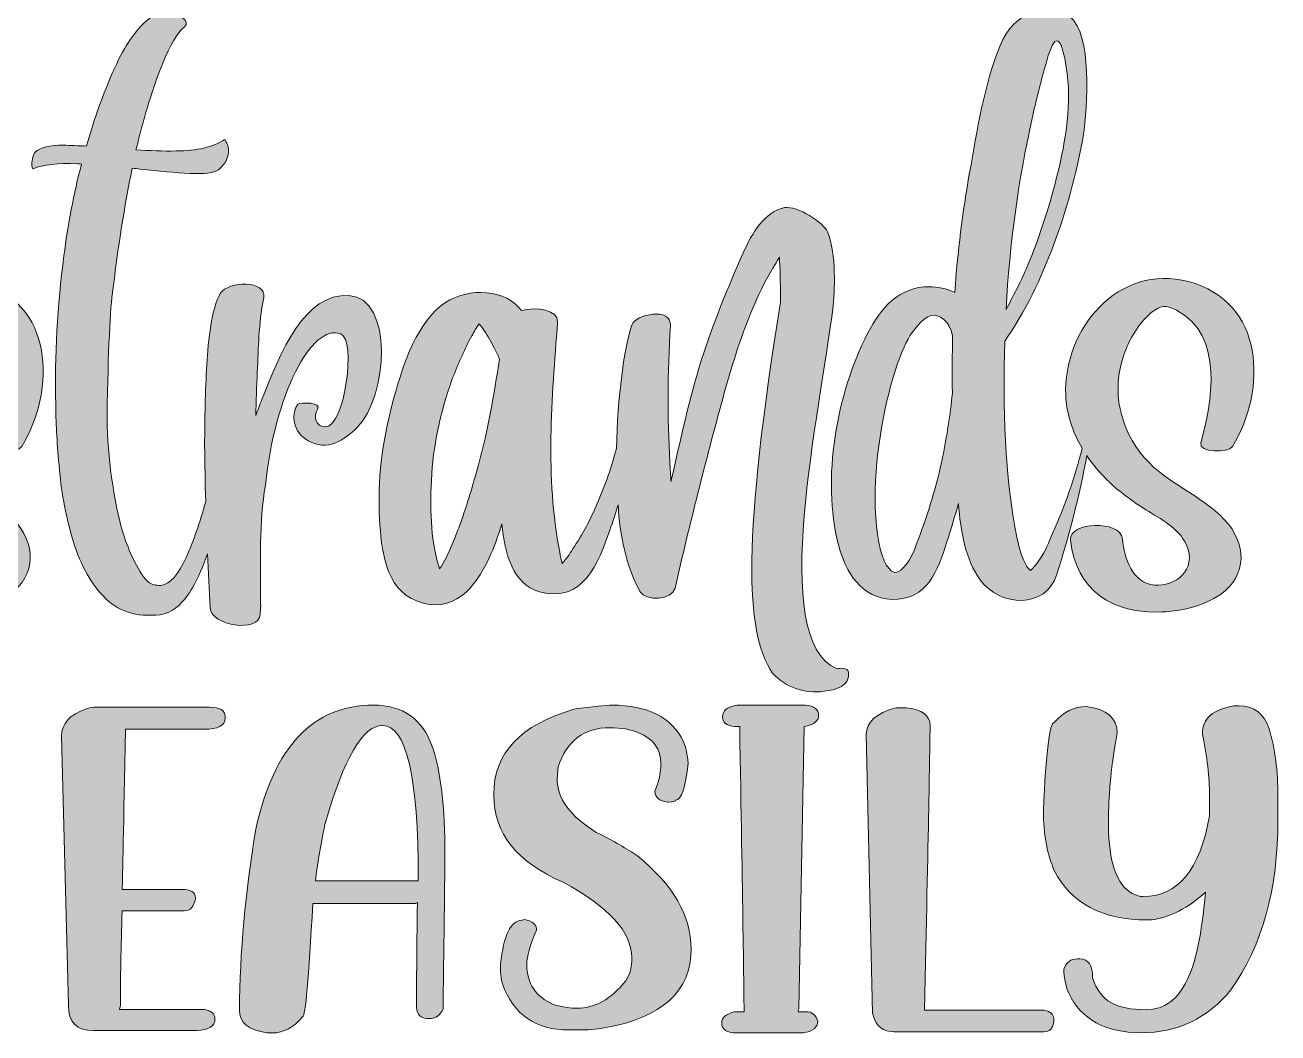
# Model space of a CAD drawing. Header units: inches. Extents: x 129 to 952, y -977 to -102.
# Drawn here: x 561.8 to 950.7, y -577 to -264.1 of the extents above; entities that cross this region are included whole.
import ezdxf

# ---------------------------------------------------------------- set-up
doc = ezdxf.new("R2010")
doc.units = ezdxf.units.IN
doc.header["$MEASUREMENT"] = 0
doc.layers.add('Layer 1', color=7, linetype='Continuous')

# ---------------------------------------------------------------- blocks, each defined once
blk = doc.blocks.new('block 2')
at = {"layer": 'Layer 1', "true_color": 0xffffff}
h = blk.add_hatch(color=7, dxfattribs=at)
h.dxf.hatch_style = 2
edge = h.paths.add_edge_path()
edge.add_spline(control_points=[(842.57, -345.31), (832.97, -345.22), (827.36, -352.02), (823.28, -359.84), (813.77, -378.53), (808.92, -404.88), (814.28, -425.44), (816.48, -433.86), (821.33, -442.1), (830.85, -442.36), (841.98, -442.61), (845.04, -433.43), (847.93, -424.51), (849.2, -420.6), (850.39, -416.61), (851.5, -412.61), (852.18, -421.28), (853.71, -430.03), (858.3, -436.32), (864.41, -444.74), (878.61, -445.5), (882.09, -434.54), (885.91, -422.47), (889.11, -410.18), (891.33, -397.71), (893.15, -400.39), (895.24, -402.92), (897.57, -405.22), (901.22, -408.79), (905.38, -411.85), (909.72, -414.57), (914.31, -417.46), (919.92, -420.18), (922.21, -425.36), (925.87, -433.52), (918.47, -438.36), (912.52, -437.94), (905.38, -437.34), (903.09, -429.61), (902.41, -423.58), (901.82, -417.63), (885.67, -418.31), (886.27, -423.91), (887.96, -439.64), (899.52, -447.03), (914.73, -446.27), (920.94, -445.93), (927.65, -444.48), (932.84, -440.83), (941.33, -434.88), (940.99, -424.85), (934.03, -417.54), (926.8, -409.89), (916.26, -406.49), (909.21, -398.33), (901.56, -389.5), (898.93, -377.6), (902.84, -366.47), (904.54, -361.71), (907.34, -356.69), (911.25, -353.46), (914.22, -351.08), (915.75, -350.83), (919.24, -352.61), (934.2, -360.35), (930.12, -381.51), (926.72, -393.75), (925.87, -396.81), (935.38, -396.98), (936.58, -394.94), (947.37, -377.17), (946.6, -349.98), (922.89, -343.69), (901.22, -337.91), (883.97, -358.56), (884.82, -379.04), (885.07, -384.99), (886.97, -390.49), (889.9, -395.45), (887.61, -404.54), (884.6, -413.27), (880.73, -421.88), (879.54, -424.51), (878.52, -427.4), (876.82, -429.86), (875.97, -431.14), (874.95, -432.41), (873.85, -433.43), (873.42, -433.01), (873.08, -432.58), (872.74, -432.16), (871.13, -429.52), (870.36, -426.55), (869.77, -423.58), (865.69, -403.77), (865.26, -382.53), (865.95, -362.22), (878.35, -344.03), (886, -321), (890, -300.01), (891.27, -292.96), (893.23, -269.67), (887.28, -262.7), (880.39, -254.63), (868.66, -260.07), (864.41, -270.43), (859.49, -282.67), (857.28, -296.95), (854.98, -309.87), (852.77, -322.19), (851.24, -334.6), (850.39, -347.09), (847.93, -345.9), (844.7, -345.31), (842.57, -345.31)], knot_values=[0, 0, 0, 0, 1, 1, 1, 2, 2, 2, 3, 3, 3, 4, 4, 4, 5, 5, 5, 6, 6, 6, 7, 7, 7, 8, 8, 8, 9, 9, 9, 10, 10, 10, 11, 11, 11, 12, 12, 12, 13, 13, 13, 14, 14, 14, 15, 15, 15, 16, 16, 16, 17, 17, 17, 18, 18, 18, 19, 19, 19, 20, 20, 20, 21, 21, 21, 22, 22, 22, 23, 23, 23, 24, 24, 24, 25, 25, 25, 26, 26, 26, 27, 27, 27, 28, 28, 28, 29, 29, 29, 30, 30, 30, 31, 31, 31, 32, 32, 32, 33, 33, 33, 34, 34, 34, 35, 35, 35, 36, 36, 36, 37, 37, 37, 38, 38, 38, 38], degree=3, periodic=1)
edge = h.paths.add_edge_path()
edge.add_spline(control_points=[(849.63, -378.36), (848.95, -385.08), (847.93, -391.71), (846.57, -398.33), (844.78, -406.92), (842.24, -415.25), (839.17, -423.41), (837.9, -426.55), (837.22, -429.78), (834.25, -432.67), (832.38, -434.45), (831.1, -434.54), (829.49, -432.16), (828.47, -430.71), (827.79, -428.76), (827.36, -427.06), (824.22, -414.48), (825.83, -396.98), (828.81, -383.12), (830.42, -375.73), (832.38, -368.34), (835.86, -361.54), (837.05, -359.24), (840.28, -355.08), (843, -354.23), (845.38, -353.55), (848.95, -356.18), (849.71, -360.43), (849.54, -366.38), (849.54, -372.33), (849.63, -378.36)], knot_values=[0, 0, 0, 0, 1, 1, 1, 2, 2, 2, 3, 3, 3, 4, 4, 4, 5, 5, 5, 6, 6, 6, 7, 7, 7, 8, 8, 8, 9, 9, 9, 10, 10, 10, 10], degree=3, periodic=1)
edge = h.paths.add_edge_path()
edge.add_spline(control_points=[(874.61, -292.11), (875.8, -286.67), (877.16, -281.31), (878.69, -275.96), (879.29, -273.83), (879.88, -271.62), (880.99, -269.75), (882.26, -267.63), (883.54, -270.69), (883.54, -270.69), (886.85, -282.25), (885.92, -292.87), (883.54, -304.68), (880.99, -316.67), (877.33, -328.56), (872.49, -339.87), (870.62, -344.2), (868.49, -348.28), (866.28, -352.36), (867.39, -332.05), (870.11, -311.91), (874.61, -292.11)], knot_values=[0, 0, 0, 0, 1, 1, 1, 2, 2, 2, 3, 3, 3, 4, 4, 4, 5, 5, 5, 6, 6, 6, 7, 7, 7, 7], degree=3, periodic=1)
h = blk.add_hatch(color=7, dxfattribs=at)
h.dxf.hatch_style = 2
edge = h.paths.add_edge_path()
edge.add_spline(control_points=[(622.36, -347.43), (619.64, -352.1), (618.62, -361.88), (618.19, -369.44), (617.68, -377.77), (617.51, -386.27), (617.51, -394.6), (617.54, -400.4), (617.67, -406.19), (617.84, -411.98), (616.05, -418.51), (614.05, -424.32), (611.82, -429.35), (609.35, -434.71), (606.8, -437.6), (604, -438.02), (602.21, -438.11), (600.94, -437.68), (600, -436.92), (599.07, -436.15), (598.22, -435.05), (597.37, -433.6), (594.56, -428.76), (592.52, -423.58), (591.16, -418.14), (588.36, -406.07), (587, -393.92), (587.26, -381.59), (587.68, -362.3), (588.27, -350.15), (589.21, -344.97), (590.65, -332.73), (592.61, -320.57), (594.99, -308.51), (595.84, -308.59), (596.6, -308.68), (597.45, -308.76), (603.32, -309.44), (608.42, -309.87), (612.92, -310.12), (617.42, -310.38), (620.31, -309.95), (621.76, -309.02), (622.86, -308.08), (623.71, -307.15), (624.14, -306.21), (624.56, -305.36), (624.82, -304.51), (624.9, -303.66), (624.99, -302.9), (624.9, -302.13), (624.73, -301.54), (624.48, -300.94), (624.31, -300.52), (624.05, -300.09), (623.97, -300.01), (623.88, -299.92), (623.88, -299.75), (623.8, -299.75), (623.8, -299.67), (623.8, -299.67), (623.71, -299.67), (623.71, -299.67), (623.71, -299.58), (620.14, -301.96), (615.13, -303.15), (608.67, -303.15), (604.59, -303.24), (600.43, -303.07), (596.18, -302.81), (596.86, -300.09), (597.71, -296.95), (598.64, -293.47), (600.34, -287.26), (602.3, -281.4), (604.51, -275.87), (606.72, -270.35), (608.92, -266.61), (611.22, -264.66), (611.56, -264.4), (611.73, -263.98), (611.82, -263.55), (611.82, -263.13), (611.65, -262.79), (611.39, -262.45), (610.29, -261.43), (608.92, -260.75), (607.31, -260.41), (605.7, -260.15), (604, -260.24), (602.38, -260.83), (599.92, -261.85), (597.28, -264.49), (594.31, -268.74), (591.33, -272.98), (588.02, -280.29), (584.28, -290.66), (583.01, -294.32), (581.9, -297.97), (580.8, -301.62), (578.25, -301.54), (575.87, -301.45), (573.74, -301.37), (569.41, -301.37), (566.43, -302.05), (564.9, -303.49), (564.48, -304.09), (564.14, -304.85), (564.05, -305.62), (563.88, -306.47), (563.8, -307.23), (563.88, -307.83), (563.97, -308.42), (564.05, -308.76), (564.31, -308.68), (567.37, -307.4), (571.96, -306.89), (578.16, -307.15), (578.5, -307.15), (578.93, -307.15), (579.27, -307.23), (576.89, -316.5), (575.02, -326.01), (573.83, -335.7), (571.79, -351.42), (570.94, -366.81), (571.28, -381.93), (571.28, -386.95), (571.62, -393.15), (572.3, -400.71), (572.89, -408.28), (574.25, -415.84), (576.38, -423.24), (578.5, -430.71), (581.73, -436.75), (586.06, -441.42), (590.4, -446.1), (596.35, -447.97), (603.74, -447.12), (607.74, -446.44), (611.05, -443.55), (613.85, -438.53), (615.52, -435.55), (617.04, -432.1), (618.43, -428.18), (618.67, -433.78), (618.93, -439.38), (619.21, -444.99), (619.47, -450.68), (634.59, -452.81), (634.76, -447.03), (634.76, -446.27), (634.85, -445.42), (634.85, -444.65), (634.85, -444.65), (634.94, -444.65), (634.94, -444.65), (634.94, -444.23), (634.85, -443.63), (634.85, -443.12), (634.94, -431.31), (634.34, -418.22), (636.38, -406.92), (639.19, -379.04), (650.66, -356.61), (659.75, -359.92), (664.59, -361.71), (661.11, -388.65), (655.08, -388.82), (652.02, -388.9), (651.17, -385.5), (652.53, -383.46), (654.14, -381.08), (647.34, -381.17), (646.41, -381.76), (644.45, -384.31), (644.79, -389.92), (648.62, -392.47), (654.4, -396.38), (659.58, -394.26), (664.76, -389.07), (674.54, -379.47), (676.15, -348.79), (662.3, -348.03), (648.53, -347.26), (641.05, -365.45), (635.28, -380.32), (634.59, -382.02), (634, -383.63), (633.41, -385.33), (633.49, -380.83), (633.66, -376.24), (633.83, -371.82), (634.26, -364), (634.17, -357.46), (635.87, -348.7), (636.97, -343.27), (624.74, -343.44), (622.36, -347.43)], knot_values=[0, 0, 0, 0, 1, 1, 1, 2, 2, 2, 3, 3, 3, 4, 4, 4, 5, 5, 5, 6, 6, 6, 7, 7, 7, 8, 8, 8, 9, 9, 9, 10, 10, 10, 11, 11, 11, 12, 12, 12, 13, 13, 13, 14, 14, 14, 15, 15, 15, 16, 16, 16, 17, 17, 17, 18, 18, 18, 19, 19, 19, 20, 20, 20, 21, 21, 21, 22, 22, 22, 23, 23, 23, 24, 24, 24, 25, 25, 25, 26, 26, 26, 27, 27, 27, 28, 28, 28, 29, 29, 29, 30, 30, 30, 31, 31, 31, 32, 32, 32, 33, 33, 33, 34, 34, 34, 35, 35, 35, 36, 36, 36, 37, 37, 37, 38, 38, 38, 39, 39, 39, 40, 40, 40, 41, 41, 41, 42, 42, 42, 43, 43, 43, 44, 44, 44, 45, 45, 45, 46, 46, 46, 47, 47, 47, 48, 48, 48, 49, 49, 49, 50, 50, 50, 51, 51, 51, 52, 52, 52, 53, 53, 53, 54, 54, 54, 55, 55, 55, 56, 56, 56, 57, 57, 57, 58, 58, 58, 59, 59, 59, 60, 60, 60, 61, 61, 61, 62, 62, 62, 63, 63, 63, 64, 64, 64, 65, 65, 65, 66, 66, 66, 66], degree=3, periodic=1)
h = blk.add_hatch(color=7, dxfattribs=at)
h.dxf.hatch_style = 2
edge = h.paths.add_edge_path()
edge.add_spline(control_points=[(813.76, -463.94), (792.26, -454.76), (808.66, -383.97), (812.48, -352.27), (813.16, -346.5), (813.67, -335.53), (810.87, -328.22), (809.76, -325.5), (801.35, -320.07), (797.61, -320.75), (791.41, -321.94), (787.41, -328.65), (784.69, -334.77), (779.93, -345.65), (775.35, -356.61), (771.78, -367.91), (767.87, -380.32), (765.23, -393.07), (762.26, -405.81), (762.17, -403.77), (762, -401.73), (761.92, -399.7), (761.15, -385.67), (761.15, -372.59), (762.09, -357.37), (762.43, -351.51), (751.29, -353.89), (750.11, -357.2), (747.82, -363.66), (745.61, -379.9), (745.37, -395.5), (743.84, -401.19), (741.93, -406.75), (739.56, -412.19), (737.35, -417.29), (734.88, -422.22), (731.74, -426.8), (730.8, -428.33), (729.7, -429.78), (728.51, -431.22), (728.17, -430.12), (727.83, -428.93), (727.75, -427.74), (723.16, -404.37), (725.28, -379.89), (727.07, -356.27), (727.32, -352.53), (720.69, -351.42), (715.85, -352.7), (715.59, -352.36), (715.42, -352.1), (715.17, -351.85), (709.22, -345.31), (697.49, -345.9), (690.95, -351.17), (682.36, -357.97), (678.45, -371.74), (675.74, -381.76), (672.59, -393.49), (671.15, -405.47), (671.83, -417.54), (672.34, -426.72), (673.44, -438.96), (683.3, -442.87), (694.52, -447.2), (701.66, -438.79), (705.82, -429.52), (707.35, -426.13), (708.71, -422.56), (709.81, -418.9), (710.66, -428.16), (713.13, -437.68), (721.46, -439.98), (735.14, -443.72), (739.64, -431.14), (743.3, -420.86), (744.22, -418.27), (745.05, -415.65), (745.83, -413.01), (746.5, -422.4), (748.18, -431.9), (752.65, -439.89), (754.44, -443.12), (762.68, -442.7), (763.53, -438.87), (768.04, -419.24), (773.05, -399.44), (778.32, -380.06), (780.95, -370.63), (783.76, -361.2), (787.58, -352.19), (789.37, -348.03), (791.15, -343.95), (793.62, -340.04), (794.13, -339.19), (794.98, -337.74), (795.91, -336.13), (795.91, -336.47), (795.91, -336.81), (795.99, -337.15), (796.25, -341.4), (796.25, -345.73), (796.25, -350.07), (784.61, -422.72), (785.12, -452.47), (793.7, -465.13), (797.69, -469.81), (803.81, -471.68), (809.85, -470.91), (813.33, -470.49), (818.01, -469.21), (817.41, -464.96), (817.16, -463.43), (814.69, -463.69), (813.76, -463.94)], knot_values=[0, 0, 0, 0, 1, 1, 1, 2, 2, 2, 3, 3, 3, 4, 4, 4, 5, 5, 5, 6, 6, 6, 7, 7, 7, 8, 8, 8, 9, 9, 9, 10, 10, 10, 11, 11, 11, 12, 12, 12, 13, 13, 13, 14, 14, 14, 15, 15, 15, 16, 16, 16, 17, 17, 17, 18, 18, 18, 19, 19, 19, 20, 20, 20, 21, 21, 21, 22, 22, 22, 23, 23, 23, 24, 24, 24, 25, 25, 25, 26, 26, 26, 27, 27, 27, 28, 28, 28, 29, 29, 29, 30, 30, 30, 31, 31, 31, 32, 32, 32, 33, 33, 33, 34, 34, 34, 35, 35, 35, 36, 36, 36, 37, 37, 37, 38, 38, 38, 38], degree=3, periodic=1)
edge = h.paths.add_edge_path()
edge.add_spline(control_points=[(702.51, -400.55), (700.81, -406.75), (699.02, -412.95), (696.81, -418.99), (695.88, -421.45), (693.41, -428.67), (690.44, -432.84), (689.42, -430.12), (688.82, -426.63), (688.65, -425.28), (687.89, -420.69), (687.72, -415.93), (687.72, -411.25), (687.72, -400.8), (689.25, -390.26), (692.31, -380.23), (693.67, -375.65), (695.37, -371.14), (697.41, -366.72), (698.34, -364.6), (699.36, -362.47), (700.47, -360.52), (701.15, -359.33), (701.83, -358.05), (702.68, -356.78), (703.18, -357.46), (703.78, -358.14), (704.21, -358.82), (705.48, -360.6), (706.41, -362.64), (707.52, -364.51), (708.11, -365.62), (708.62, -366.72), (709.05, -367.83), (707.26, -378.79), (705.56, -389.84), (702.51, -400.55)], knot_values=[0, 0, 0, 0, 1, 1, 1, 2, 2, 2, 3, 3, 3, 4, 4, 4, 5, 5, 5, 6, 6, 6, 7, 7, 7, 8, 8, 8, 9, 9, 9, 10, 10, 10, 11, 11, 11, 12, 12, 12, 12], degree=3, periodic=1)
h = blk.add_hatch(color=7, dxfattribs=at)
h.dxf.hatch_style = 2
edge = h.paths.add_edge_path()
edge.add_spline(control_points=[(560.73, -394.94), (571.52, -377.17), (570.76, -349.98), (547.05, -343.69), (525.38, -337.91), (508.13, -358.56), (508.98, -379.04), (509.4, -389.24), (514.59, -398.17), (521.73, -405.22), (525.38, -408.79), (529.54, -411.85), (533.88, -414.57), (538.47, -417.46), (544.08, -420.18), (546.37, -425.36), (550.03, -433.52), (542.63, -438.36), (536.68, -437.94), (529.54, -437.34), (527.25, -429.61), (526.57, -423.58), (525.97, -417.63), (509.83, -418.31), (510.42, -423.91), (512.12, -439.64), (523.68, -447.03), (538.89, -446.27), (545.1, -445.93), (551.81, -444.48), (556.99, -440.83), (565.49, -434.88), (565.15, -424.85), (558.18, -417.54), (550.96, -409.89), (540.42, -406.49), (533.37, -398.33), (525.72, -389.5), (523.09, -377.6), (527, -366.47), (528.7, -361.71), (531.5, -356.69), (535.41, -353.46), (538.38, -351.08), (539.91, -350.83), (543.4, -352.61), (558.35, -360.35), (554.27, -381.51), (550.88, -393.75), (550.03, -396.81), (559.54, -396.98), (560.73, -394.94)], knot_values=[0, 0, 0, 0, 1, 1, 1, 2, 2, 2, 3, 3, 3, 4, 4, 4, 5, 5, 5, 6, 6, 6, 7, 7, 7, 8, 8, 8, 9, 9, 9, 10, 10, 10, 11, 11, 11, 12, 12, 12, 13, 13, 13, 14, 14, 14, 15, 15, 15, 16, 16, 16, 17, 17, 17, 17], degree=3, periodic=1)
h = blk.add_hatch(color=7, dxfattribs=at)
h.dxf.hatch_style = 2
edge = h.paths.add_edge_path()
edge.add_spline(control_points=[(617.24, -482.71), (621.67, -482.71), (623.89, -481.56), (623.89, -479.24), (623.89, -479.24), (623.89, -478.75), (623.89, -478.75), (623.89, -476.81), (622.21, -475.85), (618.87, -475.85), (618.87, -475.85), (584.19, -475.85), (584.19, -475.85), (582.68, -475.85), (581.55, -476.01), (580.79, -476.34), (575.65, -478.09), (573.08, -480.92), (573.08, -484.83), (573.08, -484.83), (575.2, -568.34), (575.2, -568.34), (575.2, -573.62), (577.77, -576.26), (582.92, -576.26), (582.92, -576.26), (615.12, -576.26), (615.12, -576.26), (618.84, -575.93), (620.71, -574.8), (620.71, -572.87), (620.71, -572.87), (620.71, -572.58), (620.71, -572.58), (620.71, -571.12), (619.64, -570.15), (617.52, -569.68), (617.52, -569.68), (591.05, -569.68), (591.05, -569.68), (591.05, -569.68), (591.34, -568.34), (591.34, -568.34), (591.34, -560.37), (591.53, -550.6), (591.9, -539.04), (591.9, -539.04), (611.15, -539.04), (611.15, -539.04), (613.04, -539.04), (614.2, -537.79), (614.62, -535.29), (614.62, -535.29), (614.62, -535.01), (614.62, -535.01), (614.62, -533.26), (613.2, -532.39), (610.37, -532.39), (610.37, -532.39), (591.9, -532.39), (591.9, -532.39), (592.04, -529.23), (592.37, -512.67), (592.89, -482.71), (592.89, -482.71), (617.24, -482.71), (617.24, -482.71)], knot_values=[0, 0, 0, 0, 1, 1, 1, 2, 2, 2, 3, 3, 3, 4, 4, 4, 5, 5, 5, 6, 6, 6, 7, 7, 7, 8, 8, 8, 9, 9, 9, 10, 10, 10, 11, 11, 11, 12, 12, 12, 13, 13, 13, 14, 14, 14, 15, 15, 15, 16, 16, 16, 17, 17, 17, 18, 18, 18, 19, 19, 19, 20, 20, 20, 21, 21, 21, 22, 22, 22, 22], degree=3, periodic=1)
h = blk.add_hatch(color=7, dxfattribs=at)
h.dxf.hatch_style = 2
edge = h.paths.add_edge_path()
edge.add_spline(control_points=[(669.89, -475.21), (651.21, -475.21), (639.04, -488.04), (633.37, -513.71), (630.16, -533.33), (628.47, -552.06), (628.28, -569.89), (628.28, -573.72), (631.13, -576.08), (636.84, -576.97), (636.84, -576.97), (638.54, -576.97), (638.54, -576.97), (642.03, -576.97), (645.17, -575.27), (647.95, -571.88), (648.8, -571.88), (649.84, -560.18), (651.07, -536.78), (651.07, -536.78), (682.98, -536.78), (682.98, -536.78), (682.98, -536.78), (683.55, -536.49), (683.55, -536.49), (683.36, -552.44), (683.27, -563.29), (683.27, -569.05), (683.5, -571.31), (684.56, -572.44), (686.45, -572.44), (686.45, -572.44), (687.87, -572.44), (687.87, -572.44), (689.23, -572.44), (690.46, -571.5), (691.55, -569.61), (691.55, -567.3), (691.73, -551.43), (692.11, -521.99), (692.11, -506.61), (690.79, -495.31), (688.15, -488.09), (685.13, -479.5), (679.04, -475.21), (669.89, -475.21)], knot_values=[0, 0, 0, 0, 1, 1, 1, 2, 2, 2, 3, 3, 3, 4, 4, 4, 5, 5, 5, 6, 6, 6, 7, 7, 7, 8, 8, 8, 9, 9, 9, 10, 10, 10, 11, 11, 11, 12, 12, 12, 13, 13, 13, 14, 14, 14, 15, 15, 15, 15], degree=3, periodic=1)
edge = h.paths.add_edge_path()
edge.add_spline(control_points=[(683.83, -529.7), (683.83, -529.7), (651.92, -529.7), (651.92, -529.7), (652.48, -524.79), (653.45, -518.99), (654.82, -512.29), (660.67, -491.77), (666.63, -481.51), (672.72, -481.51), (680.13, -481.51), (683.83, -497.48), (683.83, -529.42), (683.83, -529.42), (683.83, -529.7), (683.83, -529.7)], knot_values=[0, 0, 0, 0, 1, 1, 1, 2, 2, 2, 3, 3, 3, 4, 4, 4, 5, 5, 5, 5], degree=3, periodic=1)
h = blk.add_hatch(color=7, dxfattribs=at)
h.dxf.hatch_style = 2
edge = h.paths.add_edge_path()
edge.add_spline(control_points=[(761.25, -505.29), (761.25, -505.29), (761.6, -505.29), (761.6, -505.29), (763.02, -505.29), (763.72, -505.1), (763.72, -504.72), (765.47, -504.72), (766.77, -500.87), (767.62, -493.18), (767.38, -490.54), (766.89, -488.3), (766.13, -486.46), (762.4, -478.96), (755.02, -475.21), (743.98, -475.21), (742.14, -475.21), (738.18, -475.63), (732.09, -476.48), (715.53, -481.34), (707.25, -490.14), (707.25, -502.88), (707.25, -502.88), (707.25, -503.16), (707.25, -503.16), (707.25, -514.91), (714.42, -523.92), (728.77, -530.19), (742.97, -537.79), (750.07, -545.58), (750.07, -553.55), (750.07, -553.55), (750.07, -554.75), (750.07, -554.75), (750.07, -556.87), (749.45, -558.9), (748.23, -560.84), (743.65, -566.5), (738.58, -569.33), (733.01, -569.33), (731.22, -569.33), (728.79, -568.93), (725.72, -568.13), (720.25, -565.72), (717.52, -561.57), (717.52, -555.67), (717.52, -553.31), (718.53, -549.77), (720.56, -545.06), (720.56, -543.31), (719.26, -542.2), (716.67, -541.73), (716.67, -541.73), (716.03, -542.01), (716.03, -542.01), (712.54, -542.01), (710.32, -546.57), (709.38, -555.67), (709.38, -555.67), (709.38, -558.15), (709.38, -558.15), (709.38, -559.14), (709.56, -560.34), (709.94, -561.76), (713.43, -571.29), (720.32, -576.05), (730.61, -576.05), (730.61, -576.05), (733.65, -576.05), (733.65, -576.05), (736.24, -576.05), (738.86, -575.84), (741.51, -575.41), (759.53, -572.26), (768.54, -564.07), (768.54, -550.86), (768.54, -540.62), (762.97, -531), (751.84, -521.99), (748.77, -519.86), (744.52, -517.43), (739.1, -514.7), (730.98, -509.7), (726.93, -504.13), (726.93, -498), (726.93, -498), (727.28, -494.39), (727.28, -494.39), (729.92, -486.27), (735.28, -482.21), (743.34, -482.21), (746.79, -482.21), (749.74, -482.74), (752.19, -483.77), (756.81, -485.61), (759.12, -488.84), (759.12, -493.47), (759.12, -496.2), (758.51, -499.03), (757.29, -501.96), (757.29, -503.85), (758.61, -504.96), (761.25, -505.29)], knot_values=[0, 0, 0, 0, 1, 1, 1, 2, 2, 2, 3, 3, 3, 4, 4, 4, 5, 5, 5, 6, 6, 6, 7, 7, 7, 8, 8, 8, 9, 9, 9, 10, 10, 10, 11, 11, 11, 12, 12, 12, 13, 13, 13, 14, 14, 14, 15, 15, 15, 16, 16, 16, 17, 17, 17, 18, 18, 18, 19, 19, 19, 20, 20, 20, 21, 21, 21, 22, 22, 22, 23, 23, 23, 24, 24, 24, 25, 25, 25, 26, 26, 26, 27, 27, 27, 28, 28, 28, 29, 29, 29, 30, 30, 30, 31, 31, 31, 32, 32, 32, 33, 33, 33, 34, 34, 34, 34], degree=3, periodic=1)
h = blk.add_hatch(color=7, dxfattribs=at)
h.dxf.hatch_style = 2
edge = h.paths.add_edge_path()
edge.add_spline(control_points=[(803.57, -481.86), (806.59, -481.3), (808.1, -480.14), (808.1, -478.39), (808.1, -476.55), (806.75, -475.49), (804.06, -475.21), (804.06, -475.21), (782.83, -475.21), (782.83, -475.21), (779.81, -475.68), (778.3, -476.93), (778.3, -478.96), (778.3, -480.61), (779.55, -481.58), (782.05, -481.86), (782.05, -481.86), (783.61, -481.86), (783.61, -481.86), (784.51, -535.74), (784.96, -565.25), (784.96, -570.39), (784.96, -570.39), (782.05, -570.39), (782.05, -570.39), (779.36, -571.1), (778.02, -572.23), (778.02, -573.79), (778.02, -575.91), (779.53, -576.97), (782.55, -576.97), (782.55, -576.97), (803.28, -576.97), (803.28, -576.97), (806.3, -576.5), (807.81, -575.27), (807.81, -573.29), (807.34, -571.36), (806.09, -570.39), (804.06, -570.39), (804.06, -570.39), (801.73, -570.39), (801.73, -570.39), (801.73, -570.2), (801.8, -569.92), (801.94, -569.54), (801.94, -569.54), (803.57, -481.86), (803.57, -481.86)], knot_values=[0, 0, 0, 0, 1, 1, 1, 2, 2, 2, 3, 3, 3, 4, 4, 4, 5, 5, 5, 6, 6, 6, 7, 7, 7, 8, 8, 8, 9, 9, 9, 10, 10, 10, 11, 11, 11, 12, 12, 12, 13, 13, 13, 14, 14, 14, 15, 15, 15, 16, 16, 16, 16], degree=3, periodic=1)
h = blk.add_hatch(color=7, dxfattribs=at)
h.dxf.hatch_style = 2
edge = h.paths.add_edge_path()
edge.add_spline(control_points=[(835.27, -475.99), (835.27, -475.99), (832.09, -475.99), (832.09, -475.99), (825.95, -477.78), (822.89, -480.52), (822.89, -484.2), (822.89, -484.2), (824.87, -570.89), (824.87, -570.89), (824.87, -570.98), (824.96, -571.31), (825.15, -571.88), (826.05, -575.04), (828.19, -576.62), (831.59, -576.62), (831.59, -576.62), (878.16, -576.62), (878.16, -576.62), (879.67, -576.62), (880.66, -575.63), (881.13, -573.65), (881.13, -573.65), (881.13, -572.66), (881.13, -572.66), (881.13, -571.29), (880.14, -570.37), (878.16, -569.89), (878.16, -569.89), (841, -569.89), (841, -569.89), (842.14, -515.83), (842.7, -486.34), (842.7, -481.44), (842.7, -478.46), (840.22, -476.65), (835.27, -475.99)], knot_values=[0, 0, 0, 0, 1, 1, 1, 2, 2, 2, 3, 3, 3, 4, 4, 4, 5, 5, 5, 6, 6, 6, 7, 7, 7, 8, 8, 8, 9, 9, 9, 10, 10, 10, 11, 11, 11, 12, 12, 12, 12], degree=3, periodic=1)
h = blk.add_hatch(color=7, dxfattribs=at)
h.dxf.hatch_style = 2
edge = h.paths.add_edge_path()
edge.add_spline(control_points=[(937.1, -475.42), (930.55, -476.46), (927.27, -479.34), (927.27, -484.05), (927.27, -484.05), (927.27, -484.34), (927.27, -484.34), (928.73, -491.27), (929.46, -497.6), (929.46, -503.3), (929.46, -503.3), (929.46, -509.53), (929.46, -509.53), (926.53, -526.28), (919.62, -534.65), (908.73, -534.65), (907.97, -534.65), (906.89, -534.35), (905.47, -533.73), (900.56, -530.9), (898.11, -523.8), (898.11, -512.43), (898.11, -512.43), (898.11, -509.74), (898.11, -509.74), (898.11, -502.38), (899.01, -493.75), (900.8, -483.84), (900.8, -479.17), (897.59, -476.44), (891.18, -475.63), (887.35, -475.63), (884.05, -477.29), (881.27, -480.59), (879.81, -480.59), (878.67, -489.74), (877.87, -508.04), (877.87, -515.17), (879, -521.33), (881.27, -526.51), (886.5, -536.75), (896.15, -541.87), (910.21, -541.87), (910.21, -541.87), (911.41, -541.87), (911.41, -541.87), (917.22, -541.12), (922.81, -538.24), (928.19, -533.24), (927.57, -540.22), (926.84, -545.55), (925.99, -549.23), (923.35, -562.91), (917.99, -569.75), (909.93, -569.75), (905.07, -569.75), (901.37, -569.02), (898.82, -567.56), (896.22, -566.1), (894.34, -563.53), (893.16, -559.85), (893.16, -555.93), (891.84, -553.97), (889.19, -553.97), (889.19, -553.97), (888.49, -553.97), (888.49, -553.97), (886.41, -553.97), (885, -555.03), (884.24, -557.16), (884.24, -559.61), (884.74, -562.09), (885.73, -564.59), (889.64, -572.8), (897.14, -576.9), (908.23, -576.9), (919.55, -576.9), (928.85, -572.47), (936.11, -563.6), (945.83, -549.87), (950.69, -532.25), (950.69, -510.73), (950.69, -510.73), (950.69, -503.59), (950.69, -503.59), (950.69, -495.71), (949.79, -488.7), (948, -482.57), (946.35, -477.8), (943.21, -475.42), (938.59, -475.42), (938.59, -475.42), (937.1, -475.42), (937.1, -475.42)], knot_values=[0, 0, 0, 0, 1, 1, 1, 2, 2, 2, 3, 3, 3, 4, 4, 4, 5, 5, 5, 6, 6, 6, 7, 7, 7, 8, 8, 8, 9, 9, 9, 10, 10, 10, 11, 11, 11, 12, 12, 12, 13, 13, 13, 14, 14, 14, 15, 15, 15, 16, 16, 16, 17, 17, 17, 18, 18, 18, 19, 19, 19, 20, 20, 20, 21, 21, 21, 22, 22, 22, 23, 23, 23, 24, 24, 24, 25, 25, 25, 26, 26, 26, 27, 27, 27, 28, 28, 28, 29, 29, 29, 30, 30, 30, 31, 31, 31, 31], degree=3, periodic=1)
at = {"layer": 'Layer 1', "lineweight": 0}
for points, knots in [([(842.57, -345.31), (832.97, -345.22), (827.36, -352.02), (823.28, -359.84), (813.77, -378.53), (808.92, -404.88), (814.28, -425.44), (816.48, -433.86), (821.33, -442.1), (830.85, -442.36), (841.98, -442.61), (845.04, -433.43), (847.93, -424.51), (849.2, -420.6), (850.39, -416.61), (851.5, -412.61), (852.18, -421.28), (853.71, -430.03), (858.3, -436.32), (864.41, -444.74), (878.61, -445.5), (882.09, -434.54), (885.91, -422.47), (889.11, -410.18), (891.33, -397.71), (893.15, -400.39), (895.24, -402.92), (897.57, -405.22), (901.22, -408.79), (905.38, -411.85), (909.72, -414.57), (914.31, -417.46), (919.92, -420.18), (922.21, -425.36), (925.87, -433.52), (918.47, -438.36), (912.52, -437.94), (905.38, -437.34), (903.09, -429.61), (902.41, -423.58), (901.82, -417.63), (885.67, -418.31), (886.27, -423.91), (887.96, -439.64), (899.52, -447.03), (914.73, -446.27), (920.94, -445.93), (927.65, -444.48), (932.84, -440.83), (941.33, -434.88), (940.99, -424.85), (934.03, -417.54), (926.8, -409.89), (916.26, -406.49), (909.21, -398.33), (901.56, -389.5), (898.93, -377.6), (902.84, -366.47), (904.54, -361.71), (907.34, -356.69), (911.25, -353.46), (914.22, -351.08), (915.75, -350.83), (919.24, -352.61), (934.2, -360.35), (930.12, -381.51), (926.72, -393.75), (925.87, -396.81), (935.38, -396.98), (936.58, -394.94), (947.37, -377.17), (946.6, -349.98), (922.89, -343.69), (901.22, -337.91), (883.97, -358.56), (884.82, -379.04), (885.07, -384.99), (886.97, -390.49), (889.9, -395.45), (887.61, -404.54), (884.6, -413.27), (880.73, -421.88), (879.54, -424.51), (878.52, -427.4), (876.82, -429.86), (875.97, -431.14), (874.95, -432.41), (873.85, -433.43), (873.42, -433.01), (873.08, -432.58), (872.74, -432.16), (871.13, -429.52), (870.36, -426.55), (869.77, -423.58), (865.69, -403.77), (865.26, -382.53), (865.95, -362.22), (878.35, -344.03), (886, -321), (890, -300.01), (891.27, -292.96), (893.23, -269.67), (887.28, -262.7), (880.39, -254.63), (868.66, -260.07), (864.41, -270.43), (859.49, -282.67), (857.28, -296.95), (854.98, -309.87), (852.77, -322.19), (851.24, -334.6), (850.39, -347.09), (847.93, -345.9), (844.7, -345.31), (842.57, -345.31)], [0, 0, 0, 0, 1, 1, 1, 2, 2, 2, 3, 3, 3, 4, 4, 4, 5, 5, 5, 6, 6, 6, 7, 7, 7, 8, 8, 8, 9, 9, 9, 10, 10, 10, 11, 11, 11, 12, 12, 12, 13, 13, 13, 14, 14, 14, 15, 15, 15, 16, 16, 16, 17, 17, 17, 18, 18, 18, 19, 19, 19, 20, 20, 20, 21, 21, 21, 22, 22, 22, 23, 23, 23, 24, 24, 24, 25, 25, 25, 26, 26, 26, 27, 27, 27, 28, 28, 28, 29, 29, 29, 30, 30, 30, 31, 31, 31, 32, 32, 32, 33, 33, 33, 34, 34, 34, 35, 35, 35, 36, 36, 36, 37, 37, 37, 38, 38, 38, 38]), ([(622.36, -347.43), (619.64, -352.1), (618.62, -361.88), (618.19, -369.44), (617.68, -377.77), (617.51, -386.27), (617.51, -394.6), (617.54, -400.4), (617.67, -406.19), (617.84, -411.98), (616.05, -418.51), (614.05, -424.32), (611.82, -429.35), (609.35, -434.71), (606.8, -437.6), (604, -438.02), (602.21, -438.11), (600.94, -437.68), (600, -436.92), (599.07, -436.15), (598.22, -435.05), (597.37, -433.6), (594.56, -428.76), (592.52, -423.58), (591.16, -418.14), (588.36, -406.07), (587, -393.92), (587.26, -381.59), (587.68, -362.3), (588.27, -350.15), (589.21, -344.97), (590.65, -332.73), (592.61, -320.57), (594.99, -308.51), (595.84, -308.59), (596.6, -308.68), (597.45, -308.76), (603.32, -309.44), (608.42, -309.87), (612.92, -310.12), (617.42, -310.38), (620.31, -309.95), (621.76, -309.02), (622.86, -308.08), (623.71, -307.15), (624.14, -306.21), (624.56, -305.36), (624.82, -304.51), (624.9, -303.66), (624.99, -302.9), (624.9, -302.13), (624.73, -301.54), (624.48, -300.94), (624.31, -300.52), (624.05, -300.09), (623.97, -300.01), (623.88, -299.92), (623.88, -299.75), (623.8, -299.75), (623.8, -299.67), (623.8, -299.67), (623.71, -299.67), (623.71, -299.67), (623.71, -299.58), (620.14, -301.96), (615.13, -303.15), (608.67, -303.15), (604.59, -303.24), (600.43, -303.07), (596.18, -302.81), (596.86, -300.09), (597.71, -296.95), (598.64, -293.47), (600.34, -287.26), (602.3, -281.4), (604.51, -275.87), (606.72, -270.35), (608.92, -266.61), (611.22, -264.66), (611.56, -264.4), (611.73, -263.98), (611.82, -263.55), (611.82, -263.13), (611.65, -262.79), (611.39, -262.45), (610.29, -261.43), (608.92, -260.75), (607.31, -260.41), (605.7, -260.15), (604, -260.24), (602.38, -260.83), (599.92, -261.85), (597.28, -264.49), (594.31, -268.74), (591.33, -272.98), (588.02, -280.29), (584.28, -290.66), (583.01, -294.32), (581.9, -297.97), (580.8, -301.62), (578.25, -301.54), (575.87, -301.45), (573.74, -301.37), (569.41, -301.37), (566.43, -302.05), (564.9, -303.49), (564.48, -304.09), (564.14, -304.85), (564.05, -305.62), (563.88, -306.47), (563.8, -307.23), (563.88, -307.83), (563.97, -308.42), (564.05, -308.76), (564.31, -308.68), (567.37, -307.4), (571.96, -306.89), (578.16, -307.15), (578.5, -307.15), (578.93, -307.15), (579.27, -307.23), (576.89, -316.5), (575.02, -326.01), (573.83, -335.7), (571.79, -351.42), (570.94, -366.81), (571.28, -381.93), (571.28, -386.95), (571.62, -393.15), (572.3, -400.71), (572.89, -408.28), (574.25, -415.84), (576.38, -423.24), (578.5, -430.71), (581.73, -436.75), (586.06, -441.42), (590.4, -446.1), (596.35, -447.97), (603.74, -447.12), (607.74, -446.44), (611.05, -443.55), (613.85, -438.53), (615.52, -435.55), (617.04, -432.1), (618.43, -428.18), (618.67, -433.78), (618.93, -439.38), (619.21, -444.99), (619.47, -450.68), (634.59, -452.81), (634.76, -447.03), (634.76, -446.27), (634.85, -445.42), (634.85, -444.65), (634.85, -444.65), (634.94, -444.65), (634.94, -444.65), (634.94, -444.23), (634.85, -443.63), (634.85, -443.12), (634.94, -431.31), (634.34, -418.22), (636.38, -406.92), (639.19, -379.04), (650.66, -356.61), (659.75, -359.92), (664.59, -361.71), (661.11, -388.65), (655.08, -388.82), (652.02, -388.9), (651.17, -385.5), (652.53, -383.46), (654.14, -381.08), (647.34, -381.17), (646.41, -381.76), (644.45, -384.31), (644.79, -389.92), (648.62, -392.47), (654.4, -396.38), (659.58, -394.26), (664.76, -389.07), (674.54, -379.47), (676.15, -348.79), (662.3, -348.03), (648.53, -347.26), (641.05, -365.45), (635.28, -380.32), (634.59, -382.02), (634, -383.63), (633.41, -385.33), (633.49, -380.83), (633.66, -376.24), (633.83, -371.82), (634.26, -364), (634.17, -357.46), (635.87, -348.7), (636.97, -343.27), (624.74, -343.44), (622.36, -347.43)], [0, 0, 0, 0, 1, 1, 1, 2, 2, 2, 3, 3, 3, 4, 4, 4, 5, 5, 5, 6, 6, 6, 7, 7, 7, 8, 8, 8, 9, 9, 9, 10, 10, 10, 11, 11, 11, 12, 12, 12, 13, 13, 13, 14, 14, 14, 15, 15, 15, 16, 16, 16, 17, 17, 17, 18, 18, 18, 19, 19, 19, 20, 20, 20, 21, 21, 21, 22, 22, 22, 23, 23, 23, 24, 24, 24, 25, 25, 25, 26, 26, 26, 27, 27, 27, 28, 28, 28, 29, 29, 29, 30, 30, 30, 31, 31, 31, 32, 32, 32, 33, 33, 33, 34, 34, 34, 35, 35, 35, 36, 36, 36, 37, 37, 37, 38, 38, 38, 39, 39, 39, 40, 40, 40, 41, 41, 41, 42, 42, 42, 43, 43, 43, 44, 44, 44, 45, 45, 45, 46, 46, 46, 47, 47, 47, 48, 48, 48, 49, 49, 49, 50, 50, 50, 51, 51, 51, 52, 52, 52, 53, 53, 53, 54, 54, 54, 55, 55, 55, 56, 56, 56, 57, 57, 57, 58, 58, 58, 59, 59, 59, 60, 60, 60, 61, 61, 61, 62, 62, 62, 63, 63, 63, 64, 64, 64, 65, 65, 65, 66, 66, 66, 66]), ([(874.61, -292.11), (875.8, -286.67), (877.16, -281.31), (878.69, -275.96), (879.29, -273.83), (879.88, -271.62), (880.99, -269.75), (882.26, -267.63), (883.54, -270.69), (883.54, -270.69), (886.85, -282.25), (885.92, -292.87), (883.54, -304.68), (880.99, -316.67), (877.33, -328.56), (872.49, -339.87), (870.62, -344.2), (868.49, -348.28), (866.28, -352.36), (867.39, -332.05), (870.11, -311.91), (874.61, -292.11)], [0, 0, 0, 0, 1, 1, 1, 2, 2, 2, 3, 3, 3, 4, 4, 4, 5, 5, 5, 6, 6, 6, 7, 7, 7, 7]), ([(813.76, -463.94), (792.26, -454.76), (808.66, -383.97), (812.48, -352.27), (813.16, -346.5), (813.67, -335.53), (810.87, -328.22), (809.76, -325.5), (801.35, -320.07), (797.61, -320.75), (791.41, -321.94), (787.41, -328.65), (784.69, -334.77), (779.93, -345.65), (775.35, -356.61), (771.78, -367.91), (767.87, -380.32), (765.23, -393.07), (762.26, -405.81), (762.17, -403.77), (762, -401.73), (761.92, -399.7), (761.15, -385.67), (761.15, -372.59), (762.09, -357.37), (762.43, -351.51), (751.29, -353.89), (750.11, -357.2), (747.82, -363.66), (745.61, -379.9), (745.37, -395.5), (743.84, -401.19), (741.93, -406.75), (739.56, -412.19), (737.35, -417.29), (734.88, -422.22), (731.74, -426.8), (730.8, -428.33), (729.7, -429.78), (728.51, -431.22), (728.17, -430.12), (727.83, -428.93), (727.75, -427.74), (723.16, -404.37), (725.28, -379.89), (727.07, -356.27), (727.32, -352.53), (720.69, -351.42), (715.85, -352.7), (715.59, -352.36), (715.42, -352.1), (715.17, -351.85), (709.22, -345.31), (697.49, -345.9), (690.95, -351.17), (682.36, -357.97), (678.45, -371.74), (675.74, -381.76), (672.59, -393.49), (671.15, -405.47), (671.83, -417.54), (672.34, -426.72), (673.44, -438.96), (683.3, -442.87), (694.52, -447.2), (701.66, -438.79), (705.82, -429.52), (707.35, -426.13), (708.71, -422.56), (709.81, -418.9), (710.66, -428.16), (713.13, -437.68), (721.46, -439.98), (735.14, -443.72), (739.64, -431.14), (743.3, -420.86), (744.22, -418.27), (745.05, -415.65), (745.83, -413.01), (746.5, -422.4), (748.18, -431.9), (752.65, -439.89), (754.44, -443.12), (762.68, -442.7), (763.53, -438.87), (768.04, -419.24), (773.05, -399.44), (778.32, -380.06), (780.95, -370.63), (783.76, -361.2), (787.58, -352.19), (789.37, -348.03), (791.15, -343.95), (793.62, -340.04), (794.13, -339.19), (794.98, -337.74), (795.91, -336.13), (795.91, -336.47), (795.91, -336.81), (795.99, -337.15), (796.25, -341.4), (796.25, -345.73), (796.25, -350.07), (784.61, -422.72), (785.12, -452.47), (793.7, -465.13), (797.69, -469.81), (803.81, -471.68), (809.85, -470.91), (813.33, -470.49), (818.01, -469.21), (817.41, -464.96), (817.16, -463.43), (814.69, -463.69), (813.76, -463.94)], [0, 0, 0, 0, 1, 1, 1, 2, 2, 2, 3, 3, 3, 4, 4, 4, 5, 5, 5, 6, 6, 6, 7, 7, 7, 8, 8, 8, 9, 9, 9, 10, 10, 10, 11, 11, 11, 12, 12, 12, 13, 13, 13, 14, 14, 14, 15, 15, 15, 16, 16, 16, 17, 17, 17, 18, 18, 18, 19, 19, 19, 20, 20, 20, 21, 21, 21, 22, 22, 22, 23, 23, 23, 24, 24, 24, 25, 25, 25, 26, 26, 26, 27, 27, 27, 28, 28, 28, 29, 29, 29, 30, 30, 30, 31, 31, 31, 32, 32, 32, 33, 33, 33, 34, 34, 34, 35, 35, 35, 36, 36, 36, 37, 37, 37, 38, 38, 38, 38]), ([(560.73, -394.94), (571.52, -377.17), (570.76, -349.98), (547.05, -343.69), (525.38, -337.91), (508.13, -358.56), (508.98, -379.04), (509.4, -389.24), (514.59, -398.17), (521.73, -405.22), (525.38, -408.79), (529.54, -411.85), (533.88, -414.57), (538.47, -417.46), (544.08, -420.18), (546.37, -425.36), (550.03, -433.52), (542.63, -438.36), (536.68, -437.94), (529.54, -437.34), (527.25, -429.61), (526.57, -423.58), (525.97, -417.63), (509.83, -418.31), (510.42, -423.91), (512.12, -439.64), (523.68, -447.03), (538.89, -446.27), (545.1, -445.93), (551.81, -444.48), (556.99, -440.83), (565.49, -434.88), (565.15, -424.85), (558.18, -417.54), (550.96, -409.89), (540.42, -406.49), (533.37, -398.33), (525.72, -389.5), (523.09, -377.6), (527, -366.47), (528.7, -361.71), (531.5, -356.69), (535.41, -353.46), (538.38, -351.08), (539.91, -350.83), (543.4, -352.61), (558.35, -360.35), (554.27, -381.51), (550.88, -393.75), (550.03, -396.81), (559.54, -396.98), (560.73, -394.94)], [0, 0, 0, 0, 1, 1, 1, 2, 2, 2, 3, 3, 3, 4, 4, 4, 5, 5, 5, 6, 6, 6, 7, 7, 7, 8, 8, 8, 9, 9, 9, 10, 10, 10, 11, 11, 11, 12, 12, 12, 13, 13, 13, 14, 14, 14, 15, 15, 15, 16, 16, 16, 17, 17, 17, 17]), ([(849.63, -378.36), (848.95, -385.08), (847.93, -391.71), (846.57, -398.33), (844.78, -406.92), (842.24, -415.25), (839.17, -423.41), (837.9, -426.55), (837.22, -429.78), (834.25, -432.67), (832.38, -434.45), (831.1, -434.54), (829.49, -432.16), (828.47, -430.71), (827.79, -428.76), (827.36, -427.06), (824.22, -414.48), (825.83, -396.98), (828.81, -383.12), (830.42, -375.73), (832.38, -368.34), (835.86, -361.54), (837.05, -359.24), (840.28, -355.08), (843, -354.23), (845.38, -353.55), (848.95, -356.18), (849.71, -360.43), (849.54, -366.38), (849.54, -372.33), (849.63, -378.36)], [0, 0, 0, 0, 1, 1, 1, 2, 2, 2, 3, 3, 3, 4, 4, 4, 5, 5, 5, 6, 6, 6, 7, 7, 7, 8, 8, 8, 9, 9, 9, 10, 10, 10, 10]), ([(702.51, -400.55), (700.81, -406.75), (699.02, -412.95), (696.81, -418.99), (695.88, -421.45), (693.41, -428.67), (690.44, -432.84), (689.42, -430.12), (688.82, -426.63), (688.65, -425.28), (687.89, -420.69), (687.72, -415.93), (687.72, -411.25), (687.72, -400.8), (689.25, -390.26), (692.31, -380.23), (693.67, -375.65), (695.37, -371.14), (697.41, -366.72), (698.34, -364.6), (699.36, -362.47), (700.47, -360.52), (701.15, -359.33), (701.83, -358.05), (702.68, -356.78), (703.18, -357.46), (703.78, -358.14), (704.21, -358.82), (705.48, -360.6), (706.41, -362.64), (707.52, -364.51), (708.11, -365.62), (708.62, -366.72), (709.05, -367.83), (707.26, -378.79), (705.56, -389.84), (702.51, -400.55)], [0, 0, 0, 0, 1, 1, 1, 2, 2, 2, 3, 3, 3, 4, 4, 4, 5, 5, 5, 6, 6, 6, 7, 7, 7, 8, 8, 8, 9, 9, 9, 10, 10, 10, 11, 11, 11, 12, 12, 12, 12]), ([(617.24, -482.71), (621.67, -482.71), (623.89, -481.56), (623.89, -479.24), (623.89, -479.24), (623.89, -478.75), (623.89, -478.75), (623.89, -476.81), (622.21, -475.85), (618.87, -475.85), (618.87, -475.85), (584.19, -475.85), (584.19, -475.85), (582.68, -475.85), (581.55, -476.01), (580.79, -476.34), (575.65, -478.09), (573.08, -480.92), (573.08, -484.83), (573.08, -484.83), (575.2, -568.34), (575.2, -568.34), (575.2, -573.62), (577.77, -576.26), (582.92, -576.26), (582.92, -576.26), (615.12, -576.26), (615.12, -576.26), (618.84, -575.93), (620.71, -574.8), (620.71, -572.87), (620.71, -572.87), (620.71, -572.58), (620.71, -572.58), (620.71, -571.12), (619.64, -570.15), (617.52, -569.68), (617.52, -569.68), (591.05, -569.68), (591.05, -569.68), (591.05, -569.68), (591.34, -568.34), (591.34, -568.34), (591.34, -560.37), (591.53, -550.6), (591.9, -539.04), (591.9, -539.04), (611.15, -539.04), (611.15, -539.04), (613.04, -539.04), (614.2, -537.79), (614.62, -535.29), (614.62, -535.29), (614.62, -535.01), (614.62, -535.01), (614.62, -533.26), (613.2, -532.39), (610.37, -532.39), (610.37, -532.39), (591.9, -532.39), (591.9, -532.39), (592.04, -529.23), (592.37, -512.67), (592.89, -482.71), (592.89, -482.71), (617.24, -482.71), (617.24, -482.71)], [0, 0, 0, 0, 1, 1, 1, 2, 2, 2, 3, 3, 3, 4, 4, 4, 5, 5, 5, 6, 6, 6, 7, 7, 7, 8, 8, 8, 9, 9, 9, 10, 10, 10, 11, 11, 11, 12, 12, 12, 13, 13, 13, 14, 14, 14, 15, 15, 15, 16, 16, 16, 17, 17, 17, 18, 18, 18, 19, 19, 19, 20, 20, 20, 21, 21, 21, 22, 22, 22, 22]), ([(669.89, -475.21), (651.21, -475.21), (639.04, -488.04), (633.37, -513.71), (630.16, -533.33), (628.47, -552.06), (628.28, -569.89), (628.28, -573.72), (631.13, -576.08), (636.84, -576.97), (636.84, -576.97), (638.54, -576.97), (638.54, -576.97), (642.03, -576.97), (645.17, -575.27), (647.95, -571.88), (648.8, -571.88), (649.84, -560.18), (651.07, -536.78), (651.07, -536.78), (682.98, -536.78), (682.98, -536.78), (682.98, -536.78), (683.55, -536.49), (683.55, -536.49), (683.36, -552.44), (683.27, -563.29), (683.27, -569.05), (683.5, -571.31), (684.56, -572.44), (686.45, -572.44), (686.45, -572.44), (687.87, -572.44), (687.87, -572.44), (689.23, -572.44), (690.46, -571.5), (691.55, -569.61), (691.55, -567.3), (691.73, -551.43), (692.11, -521.99), (692.11, -506.61), (690.79, -495.31), (688.15, -488.09), (685.13, -479.5), (679.04, -475.21), (669.89, -475.21)], [0, 0, 0, 0, 1, 1, 1, 2, 2, 2, 3, 3, 3, 4, 4, 4, 5, 5, 5, 6, 6, 6, 7, 7, 7, 8, 8, 8, 9, 9, 9, 10, 10, 10, 11, 11, 11, 12, 12, 12, 13, 13, 13, 14, 14, 14, 15, 15, 15, 15]), ([(761.25, -505.29), (761.25, -505.29), (761.6, -505.29), (761.6, -505.29), (763.02, -505.29), (763.72, -505.1), (763.72, -504.72), (765.47, -504.72), (766.77, -500.87), (767.62, -493.18), (767.38, -490.54), (766.89, -488.3), (766.13, -486.46), (762.4, -478.96), (755.02, -475.21), (743.98, -475.21), (742.14, -475.21), (738.18, -475.63), (732.09, -476.48), (715.53, -481.34), (707.25, -490.14), (707.25, -502.88), (707.25, -502.88), (707.25, -503.16), (707.25, -503.16), (707.25, -514.91), (714.42, -523.92), (728.77, -530.19), (742.97, -537.79), (750.07, -545.58), (750.07, -553.55), (750.07, -553.55), (750.07, -554.75), (750.07, -554.75), (750.07, -556.87), (749.45, -558.9), (748.23, -560.84), (743.65, -566.5), (738.58, -569.33), (733.01, -569.33), (731.22, -569.33), (728.79, -568.93), (725.72, -568.13), (720.25, -565.72), (717.52, -561.57), (717.52, -555.67), (717.52, -553.31), (718.53, -549.77), (720.56, -545.06), (720.56, -543.31), (719.26, -542.2), (716.67, -541.73), (716.67, -541.73), (716.03, -542.01), (716.03, -542.01), (712.54, -542.01), (710.32, -546.57), (709.38, -555.67), (709.38, -555.67), (709.38, -558.15), (709.38, -558.15), (709.38, -559.14), (709.56, -560.34), (709.94, -561.76), (713.43, -571.29), (720.32, -576.05), (730.61, -576.05), (730.61, -576.05), (733.65, -576.05), (733.65, -576.05), (736.24, -576.05), (738.86, -575.84), (741.51, -575.41), (759.53, -572.26), (768.54, -564.07), (768.54, -550.86), (768.54, -540.62), (762.97, -531), (751.84, -521.99), (748.77, -519.86), (744.52, -517.43), (739.1, -514.7), (730.98, -509.7), (726.93, -504.13), (726.93, -498), (726.93, -498), (727.28, -494.39), (727.28, -494.39), (729.92, -486.27), (735.28, -482.21), (743.34, -482.21), (746.79, -482.21), (749.74, -482.74), (752.19, -483.77), (756.81, -485.61), (759.12, -488.84), (759.12, -493.47), (759.12, -496.2), (758.51, -499.03), (757.29, -501.96), (757.29, -503.85), (758.61, -504.96), (761.25, -505.29)], [0, 0, 0, 0, 1, 1, 1, 2, 2, 2, 3, 3, 3, 4, 4, 4, 5, 5, 5, 6, 6, 6, 7, 7, 7, 8, 8, 8, 9, 9, 9, 10, 10, 10, 11, 11, 11, 12, 12, 12, 13, 13, 13, 14, 14, 14, 15, 15, 15, 16, 16, 16, 17, 17, 17, 18, 18, 18, 19, 19, 19, 20, 20, 20, 21, 21, 21, 22, 22, 22, 23, 23, 23, 24, 24, 24, 25, 25, 25, 26, 26, 26, 27, 27, 27, 28, 28, 28, 29, 29, 29, 30, 30, 30, 31, 31, 31, 32, 32, 32, 33, 33, 33, 34, 34, 34, 34]), ([(803.57, -481.86), (806.59, -481.3), (808.1, -480.14), (808.1, -478.39), (808.1, -476.55), (806.75, -475.49), (804.06, -475.21), (804.06, -475.21), (782.83, -475.21), (782.83, -475.21), (779.81, -475.68), (778.3, -476.93), (778.3, -478.96), (778.3, -480.61), (779.55, -481.58), (782.05, -481.86), (782.05, -481.86), (783.61, -481.86), (783.61, -481.86), (784.51, -535.74), (784.96, -565.25), (784.96, -570.39), (784.96, -570.39), (782.05, -570.39), (782.05, -570.39), (779.36, -571.1), (778.02, -572.23), (778.02, -573.79), (778.02, -575.91), (779.53, -576.97), (782.55, -576.97), (782.55, -576.97), (803.28, -576.97), (803.28, -576.97), (806.3, -576.5), (807.81, -575.27), (807.81, -573.29), (807.34, -571.36), (806.09, -570.39), (804.06, -570.39), (804.06, -570.39), (801.73, -570.39), (801.73, -570.39), (801.73, -570.2), (801.8, -569.92), (801.94, -569.54), (801.94, -569.54), (803.57, -481.86), (803.57, -481.86)], [0, 0, 0, 0, 1, 1, 1, 2, 2, 2, 3, 3, 3, 4, 4, 4, 5, 5, 5, 6, 6, 6, 7, 7, 7, 8, 8, 8, 9, 9, 9, 10, 10, 10, 11, 11, 11, 12, 12, 12, 13, 13, 13, 14, 14, 14, 15, 15, 15, 16, 16, 16, 16]), ([(835.27, -475.99), (835.27, -475.99), (832.09, -475.99), (832.09, -475.99), (825.95, -477.78), (822.89, -480.52), (822.89, -484.2), (822.89, -484.2), (824.87, -570.89), (824.87, -570.89), (824.87, -570.98), (824.96, -571.31), (825.15, -571.88), (826.05, -575.04), (828.19, -576.62), (831.59, -576.62), (831.59, -576.62), (878.16, -576.62), (878.16, -576.62), (879.67, -576.62), (880.66, -575.63), (881.13, -573.65), (881.13, -573.65), (881.13, -572.66), (881.13, -572.66), (881.13, -571.29), (880.14, -570.37), (878.16, -569.89), (878.16, -569.89), (841, -569.89), (841, -569.89), (842.14, -515.83), (842.7, -486.34), (842.7, -481.44), (842.7, -478.46), (840.22, -476.65), (835.27, -475.99)], [0, 0, 0, 0, 1, 1, 1, 2, 2, 2, 3, 3, 3, 4, 4, 4, 5, 5, 5, 6, 6, 6, 7, 7, 7, 8, 8, 8, 9, 9, 9, 10, 10, 10, 11, 11, 11, 12, 12, 12, 12]), ([(937.1, -475.42), (930.55, -476.46), (927.27, -479.34), (927.27, -484.05), (927.27, -484.05), (927.27, -484.34), (927.27, -484.34), (928.73, -491.27), (929.46, -497.6), (929.46, -503.3), (929.46, -503.3), (929.46, -509.53), (929.46, -509.53), (926.53, -526.28), (919.62, -534.65), (908.73, -534.65), (907.97, -534.65), (906.89, -534.35), (905.47, -533.73), (900.56, -530.9), (898.11, -523.8), (898.11, -512.43), (898.11, -512.43), (898.11, -509.74), (898.11, -509.74), (898.11, -502.38), (899.01, -493.75), (900.8, -483.84), (900.8, -479.17), (897.59, -476.44), (891.18, -475.63), (887.35, -475.63), (884.05, -477.29), (881.27, -480.59), (879.81, -480.59), (878.67, -489.74), (877.87, -508.04), (877.87, -515.17), (879, -521.33), (881.27, -526.51), (886.5, -536.75), (896.15, -541.87), (910.21, -541.87), (910.21, -541.87), (911.41, -541.87), (911.41, -541.87), (917.22, -541.12), (922.81, -538.24), (928.19, -533.24), (927.57, -540.22), (926.84, -545.55), (925.99, -549.23), (923.35, -562.91), (917.99, -569.75), (909.93, -569.75), (905.07, -569.75), (901.37, -569.02), (898.82, -567.56), (896.22, -566.1), (894.34, -563.53), (893.16, -559.85), (893.16, -555.93), (891.84, -553.97), (889.19, -553.97), (889.19, -553.97), (888.49, -553.97), (888.49, -553.97), (886.41, -553.97), (885, -555.03), (884.24, -557.16), (884.24, -559.61), (884.74, -562.09), (885.73, -564.59), (889.64, -572.8), (897.14, -576.9), (908.23, -576.9), (919.55, -576.9), (928.85, -572.47), (936.11, -563.6), (945.83, -549.87), (950.69, -532.25), (950.69, -510.73), (950.69, -510.73), (950.69, -503.59), (950.69, -503.59), (950.69, -495.71), (949.79, -488.7), (948, -482.57), (946.35, -477.8), (943.21, -475.42), (938.59, -475.42), (938.59, -475.42), (937.1, -475.42), (937.1, -475.42)], [0, 0, 0, 0, 1, 1, 1, 2, 2, 2, 3, 3, 3, 4, 4, 4, 5, 5, 5, 6, 6, 6, 7, 7, 7, 8, 8, 8, 9, 9, 9, 10, 10, 10, 11, 11, 11, 12, 12, 12, 13, 13, 13, 14, 14, 14, 15, 15, 15, 16, 16, 16, 17, 17, 17, 18, 18, 18, 19, 19, 19, 20, 20, 20, 21, 21, 21, 22, 22, 22, 23, 23, 23, 24, 24, 24, 25, 25, 25, 26, 26, 26, 27, 27, 27, 28, 28, 28, 29, 29, 29, 30, 30, 30, 31, 31, 31, 31]), ([(683.83, -529.7), (683.83, -529.7), (651.92, -529.7), (651.92, -529.7), (652.48, -524.79), (653.45, -518.99), (654.82, -512.29), (660.67, -491.77), (666.63, -481.51), (672.72, -481.51), (680.13, -481.51), (683.83, -497.48), (683.83, -529.42), (683.83, -529.42), (683.83, -529.7), (683.83, -529.7)], [0, 0, 0, 0, 1, 1, 1, 2, 2, 2, 3, 3, 3, 4, 4, 4, 5, 5, 5, 5])]:
    blk.add_open_spline(points, degree=3, knots=knots, dxfattribs=at)

msp = doc.modelspace()

# ---------------------------------------------------------------- block references
at = {"layer": 'Layer 1'}
msp.add_blockref('block 2', (0, 0), dxfattribs=at)

doc.saveas('drawing.dxf')
